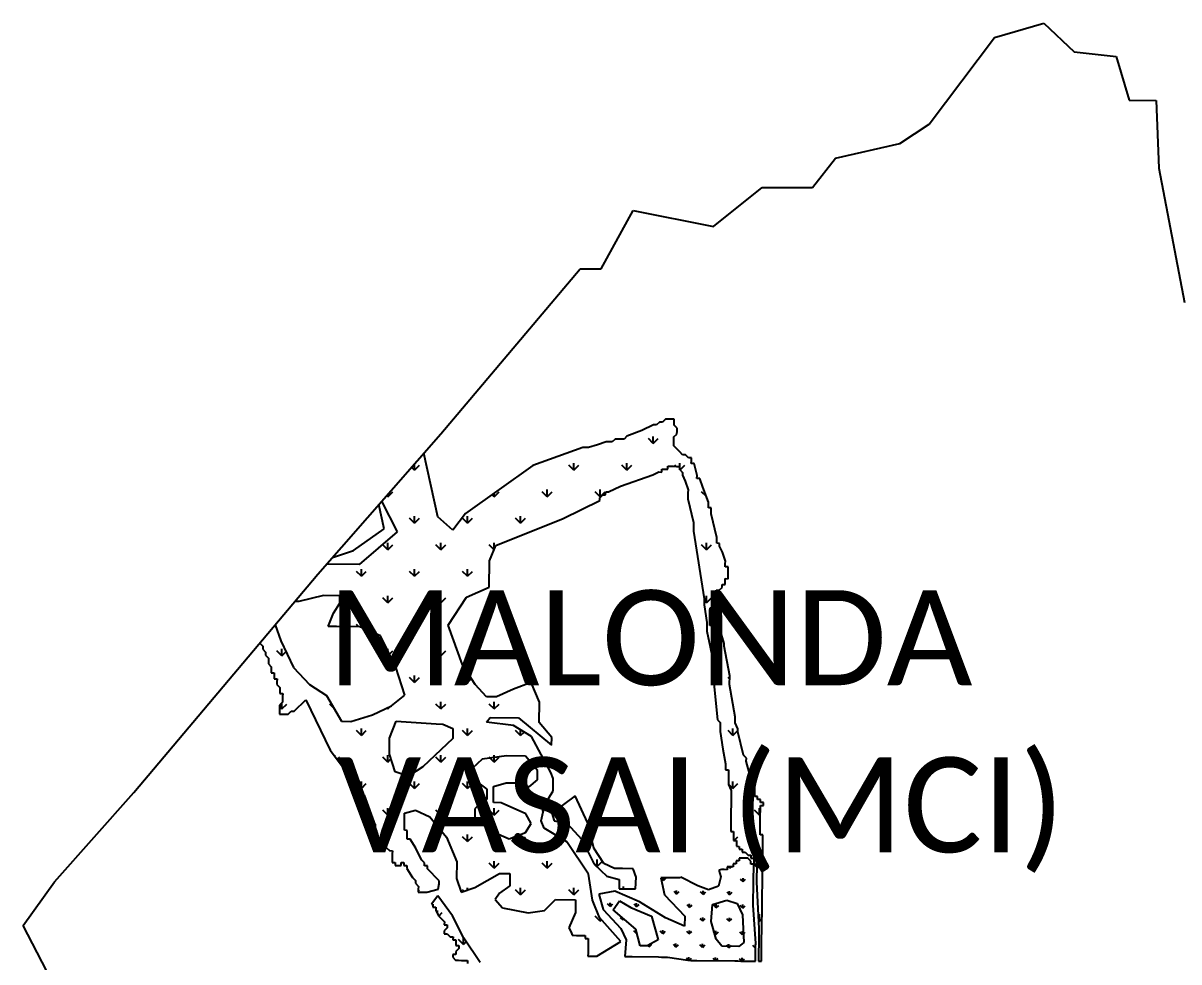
# Model space of a CAD drawing. Header units: metres. Extents: x 268124 to 271097, y 2138069 to 2140457.
# Drawn here: x 268124 to 269688, y 2139186 to 2140457 of the extents above; entities that cross this region are included whole.
import ezdxf

# ---------------------------------------------------------------- set-up
doc = ezdxf.new("R2010")
doc.units = ezdxf.units.M
for name, color, linetype in [('MANGROOVES', 112, 'Continuous'), ('village', 3, 'Continuous'), ('VILLAGE NAME', 250, 'Continuous')]:
    doc.layers.add(name, color=color, linetype=linetype)
doc.styles.add('MtXpl_Calibri', font='calibri.ttf')

msp = doc.modelspace()

# ---------------------------------------------------------------- linework, layer by layer
at = {"layer": 'MANGROOVES'}
for p, q in [((268977, 2139912.6), (268961, 2139904.9)), ((268981, 2139912.6), (268977, 2139912.6)), ((268985, 2139916.5), (268981, 2139912.6)), ((268989, 2139916.4), (268985, 2139916.5)), ((268993, 2139920.4), (268989, 2139916.4)), ((268997, 2139920.3), (268993, 2139920.4)), ((269000.9, 2139920.3), (268997, 2139920.3)), ((269004.9, 2139920.2), (269000.9, 2139920.3)), ((269004.8, 2139912.3), (269004.9, 2139916.2)), ((269008.8, 2139908.2), (269004.8, 2139912.3)), ((269004.9, 2139916.2), (269004.9, 2139920.2)), ((269008.7, 2139904.2), (269008.8, 2139908.2)), ((268925, 2139893.4), (268921, 2139889.5)), ((268929, 2139893.3), (268925, 2139893.4)), ((268933, 2139893.3), (268929, 2139893.3)), ((268937, 2139893.2), (268933, 2139893.3)), ((268941, 2139897.2), (268937, 2139893.2)), ((268961, 2139904.9), (268941, 2139897.2)), ((269004.5, 2139888.4), (269004.6, 2139892.4)), ((269004.6, 2139896.3), (269008.6, 2139900.3)), ((269004.6, 2139892.4), (269004.6, 2139896.3)), ((269008.6, 2139900.3), (269008.7, 2139904.2)), ((268881.1, 2139882), (268813.4, 2139857.6)), ((268885.1, 2139882), (268881.1, 2139882)), ((268889.1, 2139881.9), (268885.1, 2139882)), ((268901.1, 2139885.7), (268889.1, 2139881.9)), ((268913, 2139889.6), (268901.1, 2139885.7)), ((268917, 2139889.5), (268913, 2139889.6)), ((268921, 2139889.5), (268917, 2139889.5)), ((269004.5, 2139884.4), (269004.5, 2139888.4)), ((269008.4, 2139880.4), (269004.5, 2139884.4)), ((269012.3, 2139876.3), (269008.4, 2139880.4)), ((269016.2, 2139872.3), (269012.3, 2139876.3)), ((268685.1, 2139788.1), (268665.9, 2139874.2)), ((269020.2, 2139872.3), (269016.2, 2139872.3)), ((269024.2, 2139868.2), (269020.2, 2139872.3)), ((269028.1, 2139868.2), (269024.2, 2139868.2)), ((269028, 2139860.2), (269028.1, 2139864.2)), ((269032, 2139860.2), (269028, 2139860.2)), ((269028.1, 2139864.2), (269028.1, 2139868.2)), ((269035.8, 2139844.2), (269032, 2139860.2)), ((268813.4, 2139857.6), (268722.4, 2139792.8)), ((268932.2, 2139829.6), (268976.1, 2139845)), ((268976.1, 2139845), (268984.1, 2139848.9)), ((268984.1, 2139848.9), (268988.1, 2139848.8)), ((268988.1, 2139848.8), (268988.2, 2139852.8)), ((268988.2, 2139852.8), (268992.1, 2139852.7)), ((268992.1, 2139852.7), (268996.1, 2139852.7)), ((268996.1, 2139852.7), (268996.2, 2139856.7)), ((268996.2, 2139856.7), (269000.1, 2139856.6)), ((269000.1, 2139856.6), (269004.1, 2139856.6)), ((269004.1, 2139856.6), (269008.1, 2139856.5)), ((269008.1, 2139856.5), (269012.1, 2139856.5)), ((269012.1, 2139856.5), (269012, 2139852.5)), ((269012, 2139852.5), (269015.9, 2139848.4)), ((269015.9, 2139848.4), (269015.9, 2139844.5)), ((269015.9, 2139844.5), (269019.8, 2139836.5)), ((269035.7, 2139840.2), (269035.8, 2139844.2)), ((268916.1, 2139821.9), (268932.2, 2139829.6)), ((269019.8, 2139836.5), (269023.6, 2139824.5)), ((269039.7, 2139840.2), (269035.7, 2139840.2)), ((269043.5, 2139828.2), (269039.7, 2139840.2)), ((269051.2, 2139808.2), (269043.5, 2139828.2)), ((268904.1, 2139814.1), (268908.1, 2139818)), ((268904.1, 2139810.1), (268904.1, 2139814.1)), ((268908.1, 2139818), (268912.1, 2139817.9)), ((268912.1, 2139817.9), (268912.2, 2139821.9)), ((268912.2, 2139821.9), (268916.1, 2139821.9)), ((269023.5, 2139816.5), (269023.4, 2139812.5)), ((269023.4, 2139812.5), (269031, 2139780.6)), ((269023.6, 2139824.5), (269023.5, 2139820.5)), ((269023.5, 2139820.5), (269023.5, 2139816.5)), ((268612.6, 2139771.9), (268605.2, 2139804.8)), ((268609, 2139809.2), (268629.9, 2139767.8)), ((268854.4, 2139785.9), (268904.1, 2139810.1)), ((269051.1, 2139800.3), (269051.2, 2139804.2)), ((269055.1, 2139800.2), (269051.1, 2139800.3)), ((269051.2, 2139804.2), (269051.2, 2139808.2)), ((269055.1, 2139796.2), (269055.1, 2139800.2)), ((268705.2, 2139770.2), (268685.1, 2139788.1)), ((268722.4, 2139792.8), (268705.2, 2139770.2)), ((268763.6, 2139749.3), (268854.4, 2139785.9)), ((269055, 2139792.2), (269055.1, 2139796.2)), ((269062.6, 2139760.3), (269055, 2139792.2)), ((268571.1, 2139742.4), (268612.6, 2139771.9)), ((268629.9, 2139767.8), (268578.5, 2139723.8)), ((269030.9, 2139772.7), (269030.8, 2139768.7)), ((269030.8, 2139768.7), (269045.6, 2139677)), ((269031, 2139780.6), (269030.9, 2139776.6)), ((269030.9, 2139776.6), (269030.9, 2139772.7)), ((269062.5, 2139756.3), (269062.6, 2139760.3)), ((269062.5, 2139752.4), (269062.5, 2139756.3)), ((269066.4, 2139752.3), (269062.5, 2139752.4)), ((269066.4, 2139748.3), (269066.4, 2139752.3)), ((268542.3, 2139733.1), (268571.1, 2139742.4)), ((268754.9, 2139728.8), (268763.6, 2139749.3)), ((269070.3, 2139740.3), (269066.4, 2139748.3)), ((269074.1, 2139728.3), (269070.3, 2139740.3)), ((268578.5, 2139723.8), (268534.7, 2139724.3)), ((268754.4, 2139692.9), (268754.9, 2139728.8)), ((269074, 2139724.4), (269074.1, 2139728.3)), ((269074, 2139720.4), (269074, 2139724.4)), ((269078, 2139720.3), (269074, 2139720.4)), ((269077.9, 2139716.4), (269078, 2139720.3)), ((269073.7, 2139700.5), (269073.8, 2139704.5)), ((269073.8, 2139704.5), (269077.8, 2139704.4)), ((269077.8, 2139708.4), (269077.9, 2139712.4)), ((269077.8, 2139704.4), (269077.8, 2139708.4)), ((269077.9, 2139712.4), (269077.9, 2139716.4)), ((268723.8, 2139679.4), (268754.4, 2139692.9)), ((269061.6, 2139684.7), (269061.6, 2139688.7)), ((269061.6, 2139688.7), (269065.6, 2139688.7)), ((269065.6, 2139688.7), (269069.6, 2139692.6)), ((269069.6, 2139692.6), (269069.7, 2139696.6)), ((269069.7, 2139696.6), (269073.7, 2139696.5)), ((269073.7, 2139696.5), (269073.7, 2139700.5)), ((268497.1, 2139673.5), (268491.4, 2139673.6)), ((268530.2, 2139681.5), (268497.1, 2139673.5)), ((268552.3, 2139681.2), (268530.2, 2139681.5)), ((268552.2, 2139671.4), (268552.3, 2139681.2)), ((268699, 2139641.6), (268723.8, 2139679.4)), ((269045.6, 2139677), (269045.5, 2139669)), ((269057.4, 2139668.9), (269057.5, 2139672.8)), ((269057.5, 2139676.8), (269057.6, 2139680.8)), ((269057.5, 2139672.8), (269057.5, 2139676.8)), ((269057.6, 2139680.8), (269061.5, 2139680.8)), ((269061.5, 2139680.8), (269061.6, 2139684.7)), ((268536.5, 2139639.7), (268543.9, 2139657.6)), ((268543.9, 2139657.6), (268552.2, 2139671.4)), ((269045.5, 2139669), (269049.1, 2139645.1)), ((269053.2, 2139653), (269053.3, 2139657)), ((269053.3, 2139661), (269053.4, 2139664.9)), ((269053.3, 2139657), (269053.3, 2139661)), ((269053.4, 2139664.9), (269057.4, 2139664.9)), ((269057.4, 2139664.9), (269057.4, 2139668.9)), ((268464.8, 2139641.9), (268472.7, 2139620.2)), ((268718.4, 2139587.9), (268699, 2139641.6)), ((269049.1, 2139641.1), (269049, 2139637.1)), ((269049.1, 2139645.1), (269049.1, 2139641.1)), ((269053.1, 2139645.1), (269053.2, 2139649)), ((269053.1, 2139641.1), (269053.1, 2139645.1)), ((269057, 2139641), (269053.1, 2139641.1)), ((269053.2, 2139649), (269053.2, 2139653)), ((269057, 2139637), (269057, 2139641)), ((268547.7, 2139639.6), (268536.5, 2139639.7)), ((268579.6, 2139639.2), (268547.7, 2139639.6)), ((268607.3, 2139626.9), (268579.6, 2139639.2)), ((268628.3, 2139584.5), (268607.3, 2139626.9)), ((269049, 2139637.1), (269049, 2139633.2)), ((269049, 2139633.2), (269056.5, 2139597.3)), ((269061, 2139637), (269057, 2139637)), ((269065, 2139636.9), (269061, 2139637)), ((269068.9, 2139636.9), (269065, 2139636.9)), ((269068.8, 2139628.9), (269068.9, 2139632.9)), ((269072.7, 2139616.9), (269068.8, 2139628.9)), ((269068.9, 2139632.9), (269068.9, 2139636.9)), ((268444, 2139617.2), (268444.1, 2139617)), ((268444.1, 2139617), (268448, 2139613)), ((268448, 2139613), (268448, 2139609)), ((268472.7, 2139620.2), (268489.9, 2139584.3)), ((269072.6, 2139613), (269072.7, 2139616.9)), ((269080, 2139573.1), (269072.6, 2139613)), ((268448, 2139609), (268451.9, 2139605)), ((268451.9, 2139605), (268451.8, 2139601)), ((268451.8, 2139601), (268455.8, 2139597)), ((268455.8, 2139597), (268455.7, 2139593)), ((269056.5, 2139597.3), (269056.4, 2139593.3)), ((268455.7, 2139593), (268455.7, 2139589)), ((268455.7, 2139589), (268459.6, 2139585)), ((268459.6, 2139581), (268459.5, 2139577.1)), ((268459.6, 2139585), (268459.6, 2139581)), ((268489.9, 2139584.3), (268511.3, 2139561.1)), ((268640.3, 2139546.6), (268628.3, 2139584.5)), ((268735.4, 2139561.1), (268718.4, 2139587.9)), ((269056.4, 2139589.3), (269056.3, 2139585.3)), ((269056.3, 2139585.3), (269063.4, 2139513.6)), ((269056.4, 2139593.3), (269056.4, 2139589.3)), ((268459.5, 2139577.1), (268463.5, 2139577)), ((268463.5, 2139577), (268463.4, 2139573)), ((268463.4, 2139573), (268463.4, 2139569)), ((268463.4, 2139569), (268467.4, 2139569)), ((268467.4, 2139569), (268467.3, 2139565)), ((268467.3, 2139565), (268467.3, 2139561)), ((268811.2, 2139563.7), (268787.3, 2139554.8)), ((268822.7, 2139537.3), (268811.2, 2139563.7)), ((269079.9, 2139561.2), (269080, 2139573.1)), ((268467.3, 2139561), (268471.2, 2139557)), ((268471.2, 2139557), (268471.1, 2139553)), ((268471.1, 2139553), (268471.1, 2139549.1)), ((268471.1, 2139549.1), (268475.1, 2139549)), ((268475.1, 2139549), (268475, 2139545)), ((268511.3, 2139561.1), (268534.4, 2139546.1)), ((268751, 2139544.5), (268735.4, 2139561.1)), ((268787.3, 2139554.8), (268764.3, 2139544.3)), ((269087.3, 2139517.3), (269079.9, 2139561.2)), ((268470.9, 2139533.1), (268470.8, 2139529.2)), ((268474.9, 2139537.1), (268470.9, 2139533.1)), ((268475, 2139541), (268474.9, 2139537.1)), ((268475, 2139545), (268475, 2139541)), ((268490.7, 2139524.9), (268506.3, 2139540.4)), ((268490.7, 2139524.9), (268506.3, 2139540.4)), ((268506.3, 2139540.4), (268539.3, 2139472.1)), ((268506.3, 2139540.4), (268539.3, 2139472.1)), ((268534.4, 2139546.1), (268554.6, 2139511.5)), ((268596.5, 2139520.2), (268622.4, 2139532.3)), ((268622.4, 2139532.3), (268640.3, 2139546.6)), ((268764.3, 2139544.3), (268751, 2139544.5)), ((268822.3, 2139509.7), (268822.7, 2139537.3)), ((268470.8, 2139525.2), (268470.7, 2139521.2)), ((268470.7, 2139521.2), (268474.7, 2139521.2)), ((268470.8, 2139529.2), (268470.8, 2139525.2)), ((268474.7, 2139521.2), (268478.7, 2139521.1)), ((268478.7, 2139521.1), (268482.7, 2139521.1)), ((268482.7, 2139521.1), (268486.7, 2139525)), ((268486.7, 2139525), (268490.7, 2139524.9)), ((268567.4, 2139511.3), (268596.5, 2139520.2)), ((268750.8, 2139510.1), (268755.8, 2139516.6)), ((268755.8, 2139516.6), (268794.4, 2139516.1)), ((268794.4, 2139516.1), (268839, 2139478.9)), ((269087.2, 2139513.3), (269087.3, 2139517.3)), ((268554.6, 2139511.5), (268567.4, 2139511.3)), ((268619.8, 2139488.5), (268628.8, 2139511.7)), ((268628.8, 2139511.7), (268682.9, 2139507.8)), ((268682.9, 2139507.8), (268692, 2139507.7)), ((268692, 2139507.7), (268705.4, 2139501.6)), ((268705.4, 2139501.6), (268705.2, 2139488.2)), ((268787.4, 2139505.7), (268750.8, 2139510.1)), ((268811.9, 2139490.7), (268787.4, 2139505.7)), ((268839.1, 2139489.6), (268822.3, 2139509.7)), ((269063.4, 2139513.6), (269067.3, 2139509.6)), ((269067.2, 2139501.6), (269067.1, 2139497.7)), ((269067.3, 2139509.6), (269067.2, 2139505.6)), ((269067.2, 2139505.6), (269067.2, 2139501.6)), ((269087.2, 2139509.3), (269087.2, 2139513.3)), ((269091.1, 2139501.3), (269087.2, 2139509.3)), ((269091, 2139497.3), (269091.1, 2139501.3)), ((268619.5, 2139467.1), (268619.8, 2139488.5)), ((268705.2, 2139488.2), (268664.8, 2139449.6)), ((268838, 2139441.9), (268811.9, 2139490.7)), ((268839, 2139478.9), (268839.1, 2139489.6)), ((269067.1, 2139497.7), (269070.8, 2139473.7)), ((269098.6, 2139465.4), (269091, 2139497.3)), ((268539.3, 2139472.1), (268585.4, 2139411.3)), ((268539.3, 2139472.1), (268585.4, 2139411.3)), ((269070.8, 2139473.7), (269074.5, 2139453.8)), ((268627.1, 2139442.9), (268619.5, 2139467.1)), ((268745.2, 2139460), (268731.3, 2139447.3)), ((268777.9, 2139464.7), (268745.2, 2139460)), ((268803.8, 2139464.4), (268777.9, 2139464.7)), ((268820, 2139444.9), (268803.8, 2139464.4)), ((269074.5, 2139453.8), (269074.5, 2139449.8)), ((269102.5, 2139461.4), (269098.6, 2139465.4)), ((269102.4, 2139457.4), (269102.5, 2139461.4)), ((269110, 2139429.5), (269102.4, 2139457.4)), ((268645.2, 2139437.2), (268627.1, 2139442.9)), ((268664.8, 2139449.6), (268645.2, 2139437.2)), ((268731.3, 2139447.3), (268738.9, 2139429.1)), ((268819.9, 2139432), (268820, 2139444.9)), ((268841.1, 2139433.8), (268838, 2139441.9)), ((269074.5, 2139449.8), (269074.4, 2139445.8)), ((269074.4, 2139445.8), (269078.4, 2139445.8)), ((269078.4, 2139441.8), (269078.3, 2139437.8)), ((269078.3, 2139437.8), (269078.3, 2139433.9)), ((269078.4, 2139445.8), (269078.4, 2139441.8)), ((268738.9, 2139429.1), (268751.4, 2139419.5)), ((268760.2, 2139401.3), (268760.4, 2139423.3)), ((268760.4, 2139423.3), (268777.4, 2139428.2)), ((268777.4, 2139428.2), (268795.1, 2139428)), ((268795.1, 2139428), (268808.8, 2139422.7)), ((268808.8, 2139422.7), (268819.9, 2139432)), ((268840.9, 2139417.5), (268841.1, 2139433.8)), ((269078.3, 2139433.9), (269078.2, 2139429.9)), ((269078.2, 2139429.9), (269078.2, 2139425.9)), ((269078.2, 2139425.9), (269082, 2139417.9)), ((269110, 2139425.5), (269110, 2139429.5)), ((269113.9, 2139421.5), (269110, 2139425.5)), ((268585.4, 2139411.3), (268600.1, 2139370.3)), ((268585.4, 2139411.3), (268599.4, 2139372.3)), ((268751.4, 2139419.5), (268751.2, 2139405.4)), ((268829.9, 2139399), (268840.9, 2139417.5)), ((268871, 2139410.3), (268855.1, 2139398.6)), ((268887.9, 2139373.4), (268871, 2139410.3)), ((269081.9, 2139406), (269081.8, 2139402)), ((269082, 2139413.9), (269081.9, 2139409.9)), ((269081.9, 2139409.9), (269081.9, 2139406)), ((269082, 2139417.9), (269082, 2139413.9)), ((269113.8, 2139413.5), (269113.9, 2139421.5)), ((269113.8, 2139409.5), (269113.8, 2139413.5)), ((269117.7, 2139409.5), (269113.8, 2139409.5)), ((269117.7, 2139405.5), (269117.7, 2139409.5)), ((268640.1, 2139387.2), (268654.6, 2139391.1)), ((268654.6, 2139391.1), (268674, 2139381.9)), ((268735.3, 2139393), (268735.2, 2139382)), ((268748.8, 2139405.4), (268735.3, 2139393)), ((268770.8, 2139401.2), (268760.2, 2139401.3)), ((268804, 2139386.2), (268770.8, 2139401.2)), ((268824.7, 2139376.5), (268829.9, 2139399)), ((268855.1, 2139398.6), (268839.5, 2139387)), ((269081.8, 2139402), (269081.6, 2139386.1)), ((269121.7, 2139405.4), (269117.7, 2139405.5)), ((269121.5, 2139393.5), (269121.6, 2139397.5)), ((269121.5, 2139389.5), (269121.5, 2139393.5)), ((269121.6, 2139401.5), (269121.7, 2139405.4)), ((269125.6, 2139401.4), (269121.6, 2139401.5)), ((269121.6, 2139397.5), (269125.5, 2139397.4)), ((269125.5, 2139397.4), (269125.6, 2139401.4)), ((268639.8, 2139367.8), (268640.1, 2139387.2)), ((268674, 2139381.9), (268696.6, 2139354.7)), ((268735.2, 2139382), (268752.6, 2139364.9)), ((268811.3, 2139373.2), (268804, 2139386.2)), ((268829, 2139366.6), (268824.7, 2139376.5)), ((268839.5, 2139387), (268842.5, 2139376.6)), ((268842.5, 2139376.6), (268859.6, 2139373.7)), ((269081.6, 2139386.1), (269081.5, 2139374.1)), ((269121.2, 2139365.7), (269121.4, 2139381.6)), ((269121.4, 2139385.6), (269121.5, 2139389.5)), ((269121.4, 2139381.6), (269121.4, 2139385.6)), ((268599.4, 2139372.3), (268600.1, 2139372.3)), ((268600, 2139364.4), (268599.9, 2139360.4)), ((268599.9, 2139360.4), (268599.9, 2139356.4)), ((268600.1, 2139372.3), (268600, 2139368.4)), ((268600, 2139368.4), (268600, 2139364.4)), ((268639.8, 2139363.9), (268639.8, 2139367.8)), ((268643.7, 2139363.8), (268639.8, 2139363.9)), ((268643.6, 2139355.9), (268643.7, 2139359.8)), ((268643.7, 2139359.8), (268643.7, 2139363.8)), ((268752.6, 2139364.9), (268781.5, 2139352.4)), ((268781.5, 2139352.4), (268803.6, 2139361.1)), ((268803.6, 2139361.1), (268811.3, 2139373.2)), ((268859.6, 2139348.1), (268829, 2139366.6)), ((268859.6, 2139373.7), (268880.1, 2139351.5)), ((268895.9, 2139339.7), (268887.9, 2139373.4)), ((269081.4, 2139366.2), (269081.3, 2139362.2)), ((269081.3, 2139362.2), (269085.3, 2139362.1)), ((269081.5, 2139374.1), (269081.4, 2139370.1)), ((269081.4, 2139370.1), (269081.4, 2139366.2)), ((269085.3, 2139362.1), (269085.3, 2139358.2)), ((269121.1, 2139357.7), (269121.2, 2139365.7)), ((268599.9, 2139356.4), (268599.8, 2139352.4)), ((268599.8, 2139352.4), (268603.8, 2139352.4)), ((268603.8, 2139352.4), (268603.8, 2139348.4)), ((268603.8, 2139348.4), (268607.7, 2139348.4)), ((268607.7, 2139348.4), (268607.7, 2139344.4)), ((268607.7, 2139344.4), (268611.7, 2139344.3)), ((268611.7, 2139344.3), (268611.6, 2139340.4)), ((268643.6, 2139351.9), (268643.6, 2139355.9)), ((268647.6, 2139351.8), (268643.6, 2139351.9)), ((268655.4, 2139339.8), (268647.6, 2139351.8)), ((268696.6, 2139354.7), (268710.8, 2139321.3)), ((268888.9, 2139304.4), (268859.6, 2139348.1)), ((268880.1, 2139351.5), (268896.6, 2139317.8)), ((269085.3, 2139358.2), (269085.2, 2139354.2)), ((269085.2, 2139354.2), (269085.2, 2139350.2)), ((269085.2, 2139350.2), (269089.1, 2139350.2)), ((269089.1, 2139346.2), (269089, 2139342.2)), ((269089.1, 2139350.2), (269089.1, 2139346.2)), ((269125, 2139357.7), (269121.1, 2139357.7)), ((269124.4, 2139305.9), (269124.9, 2139349.7)), ((269124.9, 2139349.7), (269125, 2139353.7)), ((269125, 2139353.7), (269125, 2139357.7)), ((268611.6, 2139340.4), (268615.6, 2139340.3)), ((268615.6, 2139340.3), (268619.5, 2139336.3)), ((268619.5, 2139336.3), (268623.5, 2139336.2)), ((268623.4, 2139328.3), (268623.3, 2139324.3)), ((268623.5, 2139336.2), (268623.4, 2139332.2)), ((268623.4, 2139332.2), (268623.4, 2139328.3)), ((268663.1, 2139323.8), (268655.4, 2139339.8)), ((268909.7, 2139319.1), (268895.9, 2139339.7)), ((269089, 2139342.2), (269093, 2139342.1)), ((269093, 2139342.1), (269093, 2139338.2)), ((269093, 2139338.2), (269096.9, 2139338.1)), ((269096.9, 2139338.1), (269096.9, 2139334.1)), ((269096.9, 2139334.1), (269100.9, 2139334.1)), ((269100.9, 2139334.1), (269104.8, 2139330.1)), ((269104.8, 2139330.1), (269108.8, 2139330)), ((269108.8, 2139330), (269108.7, 2139326)), ((268623.3, 2139324.3), (268623.3, 2139320.3)), ((268623.3, 2139320.3), (268627.3, 2139320.3)), ((268627.3, 2139320.3), (268627.2, 2139316.3)), ((268627.2, 2139316.3), (268631.2, 2139316.2)), ((268631.2, 2139316.2), (268635.2, 2139316.2)), ((268635.2, 2139316.2), (268635.2, 2139320.2)), ((268635.2, 2139320.2), (268639.2, 2139320.1)), ((268639.2, 2139320.1), (268639.2, 2139316.1)), ((268639.2, 2139316.1), (268643.1, 2139316.1)), ((268643.1, 2139316.1), (268643.1, 2139312.1)), ((268643.1, 2139312.1), (268650.9, 2139300.1)), ((268667.1, 2139319.7), (268663.1, 2139323.8)), ((268667, 2139315.8), (268667.1, 2139319.7)), ((268671, 2139315.7), (268667, 2139315.8)), ((268670.9, 2139311.7), (268671, 2139315.7)), ((268710.8, 2139321.3), (268710.5, 2139298.5)), ((268896.6, 2139317.8), (268913.8, 2139301.9)), ((268924, 2139312.1), (268909.7, 2139319.1)), ((268934.7, 2139312), (268924, 2139312.1)), ((269080.7, 2139314.5), (269076.7, 2139314.5)), ((269076.7, 2139314.5), (269076.7, 2139310.5)), ((269084.7, 2139314.4), (269080.7, 2139314.5)), ((269088.7, 2139318.3), (269084.7, 2139318.4)), ((269084.7, 2139318.4), (269084.7, 2139314.4)), ((269088.8, 2139322.3), (269088.7, 2139318.3)), ((269092.7, 2139322.3), (269088.8, 2139322.3)), ((269092.8, 2139326.2), (269092.7, 2139322.3)), ((269096.8, 2139326.2), (269092.8, 2139326.2)), ((269100.8, 2139326.1), (269096.8, 2139326.2)), ((269104.7, 2139326.1), (269100.8, 2139326.1)), ((269108.7, 2139322.1), (269104.7, 2139326.1)), ((269108.6, 2139318.1), (269108.7, 2139322.1)), ((269112.6, 2139318), (269108.6, 2139318.1)), ((269108.7, 2139326), (269112.7, 2139326)), ((269112.5, 2139314), (269112.6, 2139318)), ((269112.5, 2139310.1), (269112.5, 2139314)), ((269112.7, 2139326), (269112.6, 2139322)), ((269112.6, 2139322), (269112.6, 2139318)), ((269112.6, 2139318), (269116.5, 2139314)), ((269116.5, 2139314), (269116.5, 2139310)), ((268650.9, 2139300.1), (268654.8, 2139296)), ((268674.9, 2139307.7), (268670.9, 2139311.7)), ((268682.7, 2139299.7), (268674.9, 2139307.7)), ((268686.6, 2139295.6), (268682.7, 2139299.7)), ((268710.5, 2139298.5), (268716.6, 2139279.9)), ((268735.1, 2139286.2), (268768.3, 2139305.3)), ((268768.3, 2139305.3), (268782.5, 2139305.2)), ((268782.5, 2139305.2), (268782.3, 2139288.6)), ((268894.4, 2139269.5), (268888.9, 2139304.4)), ((268913.8, 2139301.9), (268930.4, 2139297.1)), ((268930.4, 2139297.1), (268930.2, 2139284.8)), ((268949.4, 2139311.8), (268934.7, 2139312)), ((268953.2, 2139300.2), (268949.4, 2139311.8)), ((268952.6, 2139284.5), (268953.2, 2139300.2)), ((269004.9, 2139299.5), (268987, 2139299.7)), ((268987, 2139299.7), (268991.9, 2139276.4)), ((269008.9, 2139299.5), (269004.9, 2139299.5)), ((269012.9, 2139299.4), (269008.9, 2139299.5)), ((269014, 2139300.5), (269012.9, 2139299.4)), ((269037, 2139288.9), (269014, 2139300.5)), ((269068.1, 2139300.8), (269064.6, 2139288.1)), ((269068.7, 2139310.6), (269065.3, 2139310)), ((269065.3, 2139310), (269068.1, 2139300.8)), ((269072.7, 2139310.6), (269068.7, 2139310.6)), ((269076.7, 2139310.5), (269072.7, 2139310.6)), ((269112.3, 2139294.2), (269112.4, 2139302.1)), ((269112.4, 2139302.1), (269112.5, 2139310.1)), ((269116.4, 2139302.1), (269116.3, 2139294.1)), ((269116.5, 2139310), (269116.4, 2139302.1)), ((269123.9, 2139270.1), (269124.3, 2139298)), ((269124.3, 2139298), (269124.4, 2139305.9)), ((268654.8, 2139296), (268654.8, 2139292.1)), ((268654.8, 2139292.1), (268658.7, 2139288)), ((268658.7, 2139288), (268658.6, 2139284)), ((268658.6, 2139284), (268658.6, 2139280.1)), ((268670.1, 2139279.9), (268685.5, 2139284.3)), ((268670.1, 2139279.9), (268685.5, 2139284.3)), ((268685.5, 2139284.3), (268686.6, 2139291.7)), ((268685.5, 2139284.3), (268686.6, 2139291.6)), ((268686.6, 2139291.7), (268686.6, 2139295.6)), ((268716.6, 2139279.9), (268735.1, 2139286.2)), ((268782.3, 2139288.6), (268768.3, 2139278.6)), ((268924.5, 2139281.4), (268902.8, 2139277.2)), ((268957.9, 2139267.2), (268924.5, 2139281.4)), ((268930.2, 2139284.8), (268952.6, 2139284.5)), ((269051.3, 2139283.4), (269037, 2139288.9)), ((269064.6, 2139288.1), (269051.3, 2139283.4)), ((269111.9, 2139262.3), (269112.3, 2139294.2)), ((269116.3, 2139294.1), (269119.4, 2139230.4)), ((268658.6, 2139280.1), (268670.1, 2139279.9)), ((268658.6, 2139280.1), (268670.1, 2139279.9)), ((268685.2, 2139275.1), (268676.3, 2139263.9)), ((268704.9, 2139248.1), (268685.2, 2139275.1)), ((268768.3, 2139278.6), (268762.5, 2139270)), ((268762.5, 2139270), (268772.7, 2139259)), ((268829.5, 2139255.5), (268844.2, 2139270.3)), ((268844.2, 2139270.3), (268871.4, 2139269.9)), ((268871.4, 2139269.9), (268871.1, 2139252.5)), ((268903.7, 2139245.8), (268894.4, 2139269.5)), ((268902.8, 2139277.2), (268908.9, 2139256.6)), ((268922.3, 2139256.4), (268931, 2139268.6)), ((268931, 2139268.6), (268946.2, 2139259.5)), ((268993, 2139245.5), (268957.9, 2139267.2)), ((268991.9, 2139276.4), (269019.2, 2139247.4)), ((269056.5, 2139263.2), (269076.1, 2139269.5)), ((269076.1, 2139269.5), (269090.1, 2139264.7)), ((269123.8, 2139262.2), (269123.9, 2139266.2)), ((269123.9, 2139266.2), (269123.9, 2139270.1)), ((268676.3, 2139263.9), (268678.3, 2139263.9)), ((268678.3, 2139263.9), (268678.2, 2139259.9)), ((268678.2, 2139259.9), (268682.2, 2139259.9)), ((268682.2, 2139259.9), (268682.1, 2139255.9)), ((268682.1, 2139255.9), (268686, 2139247.9)), ((268772.7, 2139259), (268807.2, 2139252)), ((268807.2, 2139252), (268829.5, 2139255.5)), ((268871.1, 2139252.5), (268862.2, 2139232)), ((268908.9, 2139256.6), (268932.8, 2139230.9)), ((268952.9, 2139229.9), (268922.3, 2139256.4)), ((268946.2, 2139259.5), (268974, 2139247.6)), ((269054.8, 2139240.3), (269056.5, 2139263.2)), ((269090.1, 2139264.7), (269097.1, 2139249.3)), ((269115.2, 2139210.6), (269111.9, 2139262.3)), ((269123.1, 2139210.5), (269123.8, 2139258.2)), ((269123.8, 2139258.2), (269123.8, 2139262.2)), ((268686, 2139247.9), (268693.9, 2139239.8)), ((268693.9, 2139239.8), (268693.8, 2139235.9)), ((268693.8, 2139235.9), (268697.8, 2139235.8)), ((268697.8, 2139235.8), (268697.8, 2139231.8)), ((268720.1, 2139217.9), (268704.9, 2139248.1)), ((268932.6, 2139213.5), (268903.7, 2139245.8)), ((268974, 2139247.6), (268983.3, 2139215.8)), ((269019, 2139234.3), (268993, 2139245.5)), ((269019.2, 2139247.4), (269019, 2139234.3)), ((269061.7, 2139216.4), (269054.8, 2139240.3)), ((269097.1, 2139249.3), (269099.2, 2139211.8)), ((268697.8, 2139231.8), (268693.7, 2139227.9)), ((268693.7, 2139227.9), (268693.7, 2139223.9)), ((268693.7, 2139223.9), (268697.6, 2139223.9)), ((268697.6, 2139223.9), (268701.6, 2139219.8)), ((268701.6, 2139219.8), (268705.6, 2139219.8)), ((268705.6, 2139219.8), (268705.5, 2139215.8)), ((268862.2, 2139232), (268865.6, 2139225.9)), ((268865.6, 2139225.9), (268866.7, 2139221.7)), ((268866.7, 2139221.7), (268868.7, 2139221.7)), ((268868.7, 2139221.7), (268872.7, 2139221.6)), ((268872.7, 2139221.6), (268876.6, 2139221.6)), ((268876.6, 2139221.6), (268880.6, 2139221.5)), ((268880.6, 2139221.5), (268884.6, 2139221.5)), ((268884.6, 2139221.5), (268884.5, 2139217.5)), ((268932.8, 2139230.9), (268940, 2139215.6)), ((268958.6, 2139207.5), (268952.9, 2139229.9)), ((269119.3, 2139218.5), (269119.2, 2139210.5)), ((269119.4, 2139226.4), (269119.3, 2139222.4)), ((269119.3, 2139222.4), (269119.3, 2139218.5)), ((269119.4, 2139230.4), (269119.4, 2139226.4)), ((268705.5, 2139215.8), (268709.5, 2139215.8)), ((268713.3, 2139203.8), (268709.3, 2139199.8)), ((268709.5, 2139215.8), (268709.4, 2139211.8)), ((268709.4, 2139211.8), (268709.4, 2139207.8)), ((268709.4, 2139207.8), (268713.4, 2139207.8)), ((268713.4, 2139207.8), (268713.3, 2139203.8)), ((268742.1, 2139184.9), (268720.1, 2139217.9)), ((268884.5, 2139217.5), (268888.5, 2139217.4)), ((268888.4, 2139209.5), (268888.3, 2139201.5)), ((268888.5, 2139213.5), (268888.4, 2139209.5)), ((268888.5, 2139217.4), (268888.5, 2139213.5)), ((268900.1, 2139193.4), (268932.6, 2139213.5)), ((268940, 2139215.6), (268937.9, 2139192.9)), ((268968.3, 2139207.4), (268958.6, 2139207.5)), ((268983.3, 2139215.8), (268968.3, 2139207.4)), ((269069.2, 2139206.8), (269061.7, 2139216.4)), ((269092.2, 2139206.5), (269069.2, 2139206.8)), ((269099.2, 2139211.8), (269092.2, 2139206.5)), ((269115, 2139198.6), (269115.1, 2139202.6)), ((269115.1, 2139206.6), (269115.2, 2139210.6)), ((269115.1, 2139202.6), (269115.1, 2139206.6)), ((269119.2, 2139210.5), (269119, 2139198.6)), ((269123, 2139202.5), (269123.1, 2139210.5)), ((268709.2, 2139195.9), (268705.2, 2139195.9)), ((268705.2, 2139195.9), (268705.2, 2139191.9)), ((268705.2, 2139191.9), (268709.1, 2139187.9)), ((268709.1, 2139187.9), (268713.1, 2139187.9)), ((268709.3, 2139199.8), (268709.2, 2139195.9)), ((268713.1, 2139187.9), (268717.1, 2139187.8)), ((268717.1, 2139187.8), (268721.1, 2139187.8)), ((268721.1, 2139187.8), (268725, 2139187.7)), ((268725, 2139187.7), (268725, 2139183.7)), ((268888.3, 2139197.6), (268888.2, 2139193.6)), ((268888.2, 2139193.6), (268892.2, 2139193.5)), ((268888.3, 2139201.5), (268888.3, 2139197.6)), ((268892.2, 2139193.5), (268896.2, 2139193.5)), ((268896.2, 2139193.5), (268900.1, 2139193.4)), ((268937.9, 2139192.9), (268943.9, 2139192.9)), ((268943.9, 2139192.9), (268947.9, 2139192.8)), ((268947.9, 2139192.8), (268983.7, 2139192.4)), ((268983.7, 2139192.4), (268987.7, 2139192.3)), ((268987.7, 2139192.3), (268991.6, 2139192.3)), ((268991.6, 2139192.3), (268995.6, 2139192.2)), ((268995.6, 2139192.2), (269023.4, 2139187.9)), ((269023.4, 2139187.9), (269027.4, 2139187.8)), ((269027.4, 2139187.8), (269031.4, 2139187.8)), ((269031.4, 2139187.8), (269035.3, 2139187.7)), ((269035.3, 2139187.7), (269087, 2139187.1)), ((269087, 2139187.1), (269091, 2139187)), ((269091, 2139187), (269095, 2139186.9)), ((269095, 2139186.9), (269099, 2139186.9)), ((269099, 2139186.9), (269103, 2139186.8)), ((269114.9, 2139190.7), (269115, 2139194.7)), ((269114.9, 2139186.7), (269114.9, 2139190.7)), ((269115, 2139194.7), (269115, 2139198.6)), ((269119, 2139194.6), (269118.9, 2139190.6)), ((269118.9, 2139190.6), (269118.9, 2139186.6)), ((269119, 2139198.6), (269119, 2139194.6)), ((269122.8, 2139186.6), (269122.9, 2139190.6)), ((269122.9, 2139194.5), (269123, 2139202.5)), ((269122.9, 2139190.6), (269122.9, 2139194.5)), ((269103, 2139186.8), (269106.9, 2139186.8)), ((269106.9, 2139186.8), (269110.9, 2139186.7)), ((269110.9, 2139186.7), (269114.9, 2139186.7)), ((269118.9, 2139186.6), (269122.8, 2139186.6))]:
    msp.add_line(p, q, dxfattribs=at)
at = {"layer": 'MANGROOVES', "linetype": 'Continuous'}
for p, q in [((268976.6, 2139887.3), (268969.9, 2139894)), ((268976.6, 2139887.3), (268976.6, 2139896.8)), ((268976.6, 2139887.3), (268983.4, 2139894)), ((268653.3, 2139851.3), (268653.3, 2139859.8)), ((268868.9, 2139851.3), (268868.9, 2139860.9)), ((268940.7, 2139851.3), (268940.7, 2139860.9)), ((269012.6, 2139851.9), (269012.6, 2139860.9)), ((268653.3, 2139851.3), (268649.4, 2139855.3)), ((268653.3, 2139851.3), (268660.1, 2139858.1)), ((268868.9, 2139851.3), (268862.1, 2139858.1)), ((268868.9, 2139851.3), (268875.6, 2139858.1)), ((268940.7, 2139851.3), (268934, 2139858.1)), ((268940.7, 2139851.3), (268947.4, 2139858.1)), ((269007.4, 2139856.5), (269005.8, 2139858.1)), ((269012.8, 2139851.6), (269019.3, 2139858.1)), ((268617.4, 2139815.4), (268615.8, 2139817)), ((268617.4, 2139815.4), (268624.2, 2139822.2)), ((268617.4, 2139815.4), (268617.4, 2139818.8)), ((268761.1, 2139815.4), (268758.2, 2139818.3)), ((268761.1, 2139815.4), (268767.8, 2139822.2)), ((268761.1, 2139815.4), (268761.1, 2139820.4)), ((268832.9, 2139815.4), (268826.2, 2139822.2)), ((268832.9, 2139815.4), (268832.9, 2139825)), ((268832.9, 2139815.4), (268839.7, 2139822.2)), ((268904.8, 2139815.4), (268898.1, 2139822.2)), ((268904.8, 2139815.4), (268904.8, 2139825)), ((268904.8, 2139815.4), (268911.5, 2139822.2)), ((269048.4, 2139815.5), (269041.7, 2139822.2)), ((268653.3, 2139779.5), (268646.6, 2139786.2)), ((268653.3, 2139779.5), (268653.3, 2139789)), ((268653.3, 2139779.5), (268660.1, 2139786.2)), ((268725.2, 2139779.5), (268718.4, 2139786.2)), ((268725.2, 2139779.5), (268725.2, 2139789)), ((268725.2, 2139779.5), (268731.9, 2139786.2)), ((268797, 2139779.5), (268790.3, 2139786.2)), ((268797, 2139779.5), (268797, 2139789)), ((268797, 2139779.5), (268803.8, 2139786.2)), ((268617.4, 2139743.6), (268610.7, 2139750.3)), ((268617.4, 2139743.6), (268617.4, 2139753.1)), ((268617.4, 2139743.6), (268624.2, 2139750.3)), ((268689.3, 2139743.6), (268682.5, 2139750.3)), ((268689.3, 2139743.6), (268689.3, 2139753.1)), ((268689.3, 2139743.6), (268696, 2139750.3)), ((268761.1, 2139743.6), (268754.4, 2139750.3)), ((268761.1, 2139743.6), (268761.1, 2139753.1)), ((269048.5, 2139743.6), (269041.7, 2139750.3)), ((269048.5, 2139743.6), (269048.5, 2139753.1)), ((269048.5, 2139743.6), (269055.2, 2139750.3)), ((268761.1, 2139743.6), (268761.2, 2139743.6)), ((268581.5, 2139707.7), (268574.8, 2139714.4)), ((268581.5, 2139707.7), (268581.5, 2139717.2)), ((268581.5, 2139707.7), (268588.2, 2139714.4)), ((268653.3, 2139707.7), (268646.6, 2139714.4)), ((268653.3, 2139707.7), (268653.3, 2139717.2)), ((268653.3, 2139707.7), (268660.1, 2139714.4)), ((268725.2, 2139707.7), (268718.4, 2139714.4)), ((268725.2, 2139707.7), (268725.2, 2139717.2)), ((268725.2, 2139707.7), (268731.9, 2139714.4)), ((269077.9, 2139714.2), (269077.7, 2139714.4)), ((268552.3, 2139678.5), (268552.3, 2139678.5)), ((268617.4, 2139671.7), (268610.7, 2139678.5)), ((268617.4, 2139671.7), (268617.4, 2139681.3)), ((268617.4, 2139671.7), (268624.2, 2139678.5)), ((268689.3, 2139671.7), (268682.5, 2139678.5)), ((268689.3, 2139671.7), (268689.3, 2139681.3)), ((268689.3, 2139671.7), (268696, 2139678.5)), ((269048.5, 2139671.7), (269045.5, 2139674.7)), ((269048.5, 2139671.7), (269048.5, 2139681.3)), ((269048.5, 2139671.7), (269055.2, 2139678.5)), ((268578.1, 2139639.2), (268574.8, 2139642.6)), ((268581.5, 2139638.3), (268581.5, 2139645.3)), ((268583.2, 2139637.6), (268588.2, 2139642.6)), ((268653.3, 2139635.8), (268646.6, 2139642.6)), ((268653.3, 2139635.8), (268653.3, 2139645.3)), ((268653.3, 2139635.8), (268660.1, 2139642.6)), ((268473.7, 2139599.9), (268473.7, 2139609.4)), ((268617.4, 2139606.5), (268617.4, 2139609.4)), ((268689.3, 2139599.9), (268689.3, 2139609.4)), ((268473.7, 2139599.9), (268467, 2139606.6)), ((268473.7, 2139599.9), (268479.6, 2139605.8)), ((268619.6, 2139602.1), (268624.2, 2139606.6)), ((268689.3, 2139599.9), (268682.5, 2139606.6)), ((268689.3, 2139599.9), (268696, 2139606.6)), ((269054.6, 2139606.1), (269055.2, 2139606.6)), ((268653.3, 2139564), (268646.6, 2139570.7)), ((268653.3, 2139564), (268653.3, 2139573.5)), ((268653.3, 2139564), (268660.1, 2139570.7)), ((268725.2, 2139564), (268718.4, 2139570.7)), ((268725.2, 2139564), (268725.2, 2139573.5)), ((268725.2, 2139564), (268730.3, 2139569.1)), ((269080, 2139568.4), (269077.7, 2139570.7)), ((268473.7, 2139528.1), (268473.7, 2139535.9)), ((268473.7, 2139528.1), (268480.5, 2139534.8)), ((268543.9, 2139529.7), (268538.8, 2139534.8)), ((268617.4, 2139528.1), (268621.1, 2139531.7)), ((268689.3, 2139528.1), (268682.5, 2139534.8)), ((268689.3, 2139528.1), (268689.3, 2139537.6)), ((268689.3, 2139528.1), (268696, 2139534.8)), ((268761.1, 2139528.1), (268754.4, 2139534.8)), ((268761.1, 2139528.1), (268761.1, 2139537.6)), ((268761.1, 2139528.1), (268767.8, 2139534.8)), ((268473.7, 2139528.1), (268470.8, 2139531)), ((268617.4, 2139528.1), (268616.1, 2139529.4)), ((268617.4, 2139528.1), (268617.4, 2139530)), ((268581.5, 2139492.1), (268581.5, 2139501.7)), ((268725.2, 2139492.1), (268725.2, 2139501.7)), ((268797, 2139492.1), (268797, 2139499.8)), ((269084.4, 2139492.1), (269084.4, 2139501.7)), ((268581.5, 2139492.1), (268574.8, 2139498.9)), ((268581.5, 2139492.1), (268588.2, 2139498.9)), ((268725.2, 2139492.1), (268718.4, 2139498.9)), ((268725.2, 2139492.1), (268731.9, 2139498.9)), ((268797, 2139492.1), (268790.3, 2139498.9)), ((268797, 2139492.1), (268801.8, 2139496.9)), ((269084.4, 2139492.1), (269077.7, 2139498.9)), ((269084.4, 2139492.1), (269091, 2139498.8)), ((268545.6, 2139463.9), (268545.6, 2139465.7)), ((268548.9, 2139459.5), (268552.3, 2139463)), ((268617.4, 2139456.2), (268610.7, 2139463)), ((268617.4, 2139456.2), (268617.4, 2139465.7)), ((268617.4, 2139456.2), (268621.6, 2139460.4)), ((268689.3, 2139456.2), (268682.5, 2139463)), ((268689.3, 2139456.2), (268689.3, 2139465.7)), ((268689.3, 2139456.2), (268696, 2139463)), ((268761.1, 2139456.2), (268754.4, 2139463)), ((268761.1, 2139456.2), (268761.1, 2139465.7)), ((268761.1, 2139456.2), (268767.8, 2139463)), ((268827.3, 2139461.8), (268826.2, 2139463)), ((268581.5, 2139420.3), (268574.8, 2139427)), ((268581.5, 2139420.3), (268581.5, 2139429.8)), ((268581.5, 2139420.3), (268588.2, 2139427)), ((268653.3, 2139420.3), (268646.6, 2139427)), ((268653.3, 2139420.3), (268653.3, 2139429.8)), ((268653.3, 2139420.3), (268660.1, 2139427)), ((268725.2, 2139420.3), (268718.4, 2139427)), ((268725.2, 2139420.3), (268725.2, 2139429.8)), ((268725.2, 2139420.3), (268731.9, 2139427)), ((268797, 2139420.3), (268790.3, 2139427)), ((268797, 2139420.3), (268797, 2139429.8)), ((268797, 2139420.3), (268803.8, 2139427)), ((269084.4, 2139420.3), (269078.2, 2139426.5)), ((269084.4, 2139420.3), (269084.4, 2139429.8)), ((269084.4, 2139420.3), (269091.1, 2139427)), ((268617.4, 2139384.4), (268610.7, 2139391.1)), ((268617.4, 2139384.4), (268617.4, 2139393.9)), ((268617.4, 2139384.4), (268624.2, 2139391.1)), ((268689.3, 2139384.4), (268682.5, 2139391.1)), ((268689.3, 2139384.4), (268689.3, 2139393.9)), ((268689.3, 2139384.4), (268696, 2139391.1)), ((268761.1, 2139384.4), (268754.4, 2139391.1)), ((268761.1, 2139384.4), (268761.1, 2139393.9)), ((268761.1, 2139384.4), (268767.8, 2139391.1)), ((268827.8, 2139389.6), (268826.2, 2139391.1)), ((269120.3, 2139384.4), (269113.6, 2139391.1)), ((269120.3, 2139384.4), (269120.3, 2139393.9)), ((269120.3, 2139384.4), (269121.4, 2139385.5)), ((268725.2, 2139348.5), (268718.4, 2139355.2)), ((268725.2, 2139348.5), (268725.2, 2139358)), ((268725.2, 2139348.5), (268731.9, 2139355.2)), ((268797, 2139348.5), (268790.3, 2139355.2)), ((268797, 2139348.5), (268797, 2139358)), ((268797, 2139348.5), (268803.8, 2139355.2)), ((269086.1, 2139350.2), (269091.1, 2139355.2)), ((268761.1, 2139312.5), (268754.4, 2139319.3)), ((268761.1, 2139312.5), (268761.1, 2139322.1)), ((268761.1, 2139312.5), (268767.8, 2139319.3)), ((268832.9, 2139312.5), (268826.2, 2139319.3)), ((268832.9, 2139312.5), (268832.9, 2139322.1)), ((268832.9, 2139312.5), (268839.7, 2139319.3)), ((268900.7, 2139314.9), (268895.3, 2139320.4)), ((268900.7, 2139314.9), (268900.8, 2139324.4)), ((268900.7, 2139314.9), (268907.5, 2139321.5)), ((269080.3, 2139312.6), (269078.4, 2139314.5)), ((269080.3, 2139312.6), (269080.3, 2139314.5)), ((269080.3, 2139312.6), (269082.2, 2139314.4)), ((269120.3, 2139312.5), (269113.6, 2139319.3)), ((269120.3, 2139312.5), (269120.3, 2139322.1)), ((269120.3, 2139312.5), (269124.5, 2139316.7)), ((268990.3, 2139295.7), (268987.2, 2139298.9)), ((268990.3, 2139295.7), (268990.3, 2139299.7)), ((268990.3, 2139295.7), (268993.7, 2139299.1)), ((269098, 2139294.4), (269094.7, 2139297.8)), ((269098, 2139294.4), (269098.1, 2139299.1)), ((269098, 2139294.4), (269101.5, 2139297.7)), ((268658.6, 2139281.9), (268660.1, 2139283.3)), ((268720.5, 2139281.2), (268718.4, 2139283.3)), ((268725.2, 2139282.8), (268725.2, 2139286.1)), ((268797, 2139276.6), (268790.3, 2139283.3)), ((268797, 2139276.6), (268797, 2139286.1)), ((268797, 2139276.6), (268803.8, 2139283.3)), ((268868.9, 2139276.6), (268862.1, 2139283.3)), ((268868.9, 2139276.6), (268868.9, 2139286.1)), ((268868.9, 2139276.6), (268875.6, 2139283.3)), ((268936.3, 2139284.7), (268936.3, 2139288)), ((268942.5, 2139284.6), (268943, 2139285.1)), ((269008, 2139277.6), (269004.7, 2139281)), ((269008, 2139277.6), (269008.1, 2139282.3)), ((269008, 2139277.6), (269011.4, 2139280.9)), ((269043.9, 2139277.1), (269044, 2139281.9)), ((269079.9, 2139276.6), (269079.9, 2139281.4)), ((268918, 2139260.7), (268918.1, 2139265.5)), ((269043.9, 2139277.1), (269040.6, 2139280.5)), ((269043.9, 2139277.1), (269047.3, 2139280.4)), ((269079.9, 2139276.6), (269076.5, 2139280)), ((269079.9, 2139276.6), (269083.3, 2139280)), ((268684.4, 2139251.3), (268684.4, 2139255.3)), ((268686.2, 2139247.7), (268691.1, 2139252.4)), ((268918, 2139260.7), (268914.7, 2139264.2)), ((268918, 2139260.7), (268921.4, 2139264.1)), ((268953.9, 2139260.3), (268950.6, 2139263.7)), ((268953.9, 2139260.3), (268954, 2139265.1)), ((268953.9, 2139260.3), (268957.3, 2139263.6)), ((269025.7, 2139259.4), (269022.4, 2139262.8)), ((269025.7, 2139259.4), (269025.8, 2139264.1)), ((269025.7, 2139259.4), (269029.2, 2139262.7)), ((269061.7, 2139258.9), (269058.3, 2139262.3)), ((269061.7, 2139258.9), (269061.7, 2139263.7)), ((269061.7, 2139258.9), (269065.1, 2139262.2)), ((269097.6, 2139258.5), (269094.3, 2139261.9)), ((269097.6, 2139258.5), (269097.6, 2139263.2)), ((269097.6, 2139258.5), (269101, 2139261.8)), ((269120.3, 2139240.7), (269120.3, 2139250.2)), ((268904.8, 2139240.7), (268898.1, 2139247.4)), ((268904.8, 2139240.7), (268904.8, 2139244.6)), ((268904.8, 2139240.7), (268906.7, 2139242.6)), ((268935.7, 2139242.6), (268932.4, 2139246)), ((268935.7, 2139242.6), (268935.8, 2139244.8)), ((268935.7, 2139242.6), (268936.9, 2139243.8)), ((268974.7, 2139245.1), (268975.1, 2139245.4)), ((269043.5, 2139241.2), (269040.2, 2139244.6)), ((269043.5, 2139241.2), (269043.5, 2139245.9)), ((269043.5, 2139241.2), (269046.9, 2139244.5)), ((269079.4, 2139240.7), (269076.1, 2139244.1)), ((269079.4, 2139240.7), (269079.5, 2139245.5)), ((269079.4, 2139240.7), (269082.8, 2139244)), ((269113.1, 2139242.5), (269112, 2139243.7)), ((269120.3, 2139240.7), (269118.8, 2139242.2)), ((269120.3, 2139240.7), (269123.6, 2139243.9)), ((268719.8, 2139209.4), (268719.9, 2139218.5)), ((268953.5, 2139224.4), (268950.1, 2139227.8)), ((268953.5, 2139224.4), (268953.5, 2139227.6)), ((268953.5, 2139224.4), (268954.1, 2139225)), ((268989.4, 2139223.9), (268986, 2139227.3)), ((268989.4, 2139223.9), (268989.4, 2139228.7)), ((268989.4, 2139223.9), (268992.8, 2139227.2)), ((269025.3, 2139223.5), (269022, 2139226.9)), ((269025.3, 2139223.5), (269025.4, 2139228.2)), ((269025.3, 2139223.5), (269028.7, 2139226.8)), ((269061.2, 2139223), (269057.9, 2139226.4)), ((269061.2, 2139223), (269061.3, 2139227.8)), ((269061.2, 2139223), (269064.6, 2139226.3)), ((269097.1, 2139222.5), (269093.8, 2139225.9)), ((269097.1, 2139222.5), (269097.2, 2139227.3)), ((269097.1, 2139222.5), (269100.5, 2139225.9)), ((268719.8, 2139209.4), (268713.1, 2139216.2)), ((268719.8, 2139209.4), (268723.4, 2139213)), ((268971.2, 2139206.2), (268969.4, 2139208)), ((268971.2, 2139206.2), (268974.6, 2139209.5)), ((268971.2, 2139206.2), (268971.2, 2139209)), ((269007.1, 2139205.7), (269003.8, 2139209.1)), ((269007.1, 2139205.7), (269007.2, 2139210.5)), ((269007.1, 2139205.7), (269010.5, 2139209)), ((269043, 2139205.3), (269039.7, 2139208.7)), ((269043, 2139205.3), (269043.1, 2139210)), ((269043, 2139205.3), (269046.4, 2139208.6)), ((269078.9, 2139204.8), (269075.6, 2139208.2)), ((269078.9, 2139204.8), (269079, 2139209.6)), ((269078.9, 2139204.8), (269082.3, 2139208.1)), ((269114.9, 2139204.3), (269111.5, 2139207.8)), ((269114.9, 2139204.3), (269114.9, 2139209.1)), ((269114.9, 2139204.3), (269115.1, 2139204.6)), ((268953, 2139192.7), (268953.1, 2139193.2)), ((268989, 2139192.3), (268989, 2139192.8)), ((269024.5, 2139187.9), (269021.5, 2139190.9)), ((269024.8, 2139187.8), (269024.9, 2139192.3)), ((269025.1, 2139187.8), (269028.2, 2139190.9)), ((269060.4, 2139187.4), (269057.4, 2139190.5)), ((269060.8, 2139187.4), (269060.8, 2139191.8)), ((269061.1, 2139187.4), (269064.2, 2139190.4)), ((269096.4, 2139186.9), (269093.3, 2139190)), ((269096.7, 2139186.9), (269096.7, 2139191.4)), ((269097, 2139186.9), (269100.1, 2139189.9))]:
    msp.add_line(p, q, dxfattribs=at)
at = {"layer": 'village'}
for p, q in [((269438.1, 2140437.1), (269505, 2140456.5)), ((269505, 2140456.5), (269546.1, 2140417.4)), ((269349.7, 2140319.5), (269438.1, 2140437.1)), ((269546.1, 2140417.4), (269602.8, 2140411.1)), ((269602.8, 2140411.1), (269620.7, 2140352.4)), ((269620.7, 2140352.4), (269657.2, 2140351.9)), ((269657.2, 2140351.9), (269660.5, 2140260.3)), ((269310.1, 2140293.5), (269349.7, 2140319.5)), ((269223.1, 2140273.5), (269310.1, 2140293.5)), ((269192, 2140234), (269223.1, 2140273.5)), ((269660.5, 2140260.3), (269695.4, 2140078.2)), ((269057.9, 2140181.2), (269123.7, 2140234)), ((269123.7, 2140234), (269192, 2140234)), ((268906.2, 2140124.1), (268949.3, 2140203)), ((268949.3, 2140203), (269057.9, 2140181.2)), ((268689.1, 2139900.6), (268877.8, 2140124)), ((268877.8, 2140124), (268906.2, 2140124.1)), ((268522.5, 2139710.4), (268689.1, 2139900.6)), ((268273.7, 2139415), (268522.5, 2139710.4)), ((268166.4, 2139294.2), (268273.7, 2139415)), ((268123.8, 2139235), (268166.4, 2139294.2)), ((268170.4, 2139145.9), (268123.8, 2139235))]:
    msp.add_line(p, q, dxfattribs=at)

# ---------------------------------------------------------------- texts
at = {"layer": 'VILLAGE NAME', "style": 'MtXpl_Calibri'}
for s, height, p in [('MALONDA', 128.65, (268535.2, 2139560.2)), ('VASAI (MCI)', 128.647, (268548.9, 2139334))]:
    msp.add_text(s, height=height, dxfattribs=at).set_placement(p)

doc.saveas('drawing.dxf')
